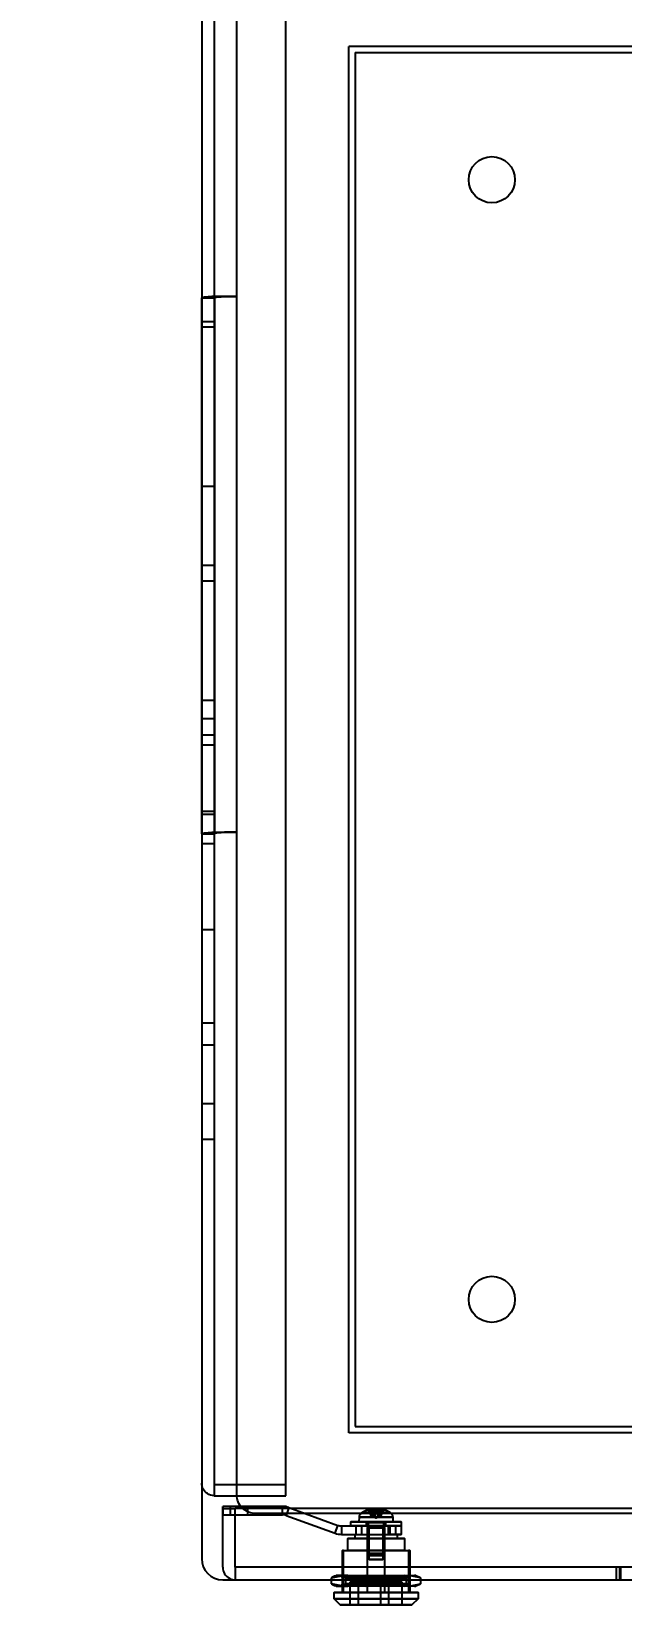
# Model space of a CAD drawing. Header units: millimetres. Extents: x 10366 to 13995, y 24552 to 29685.
# Drawn here: x 11645.8 to 11786.1, y 26262 to 26638.5 of the extents above; entities that cross this region are included whole.
import ezdxf

# ---------------------------------------------------------------- set-up
doc = ezdxf.new("R2010")
doc.units = ezdxf.units.MM
doc.header["$LTSCALE"] = 3
doc.layers.add('DomyÅ›lny', color=7, linetype='Continuous')
doc.styles.get("Standard").update_dxf_attribs({"font": 'arial.ttf'})
doc.dimstyles.new('MATEUSZ', dxfattribs={"dimtxt": 35, "dimasz": 16, "dimexe": 0.18, "dimexo": 0.0625, "dimgap": 0.09, "dimtad": 0, "dimdec": 0, "dimdsep": 46, "dimtxsty": 'Standard', "dimblk": 'DOT', "dimcen": 0.09, "dimse1": 1, "dimse2": 1, "dimadec": 0, "dimazin": 0, "dimtfac": 1, "dimtdec": 0, "dimtofl": 0, "dimtmove": 0, "dimatfit": 3, "dimfxl": 1, "dimtolj": 1, "dimtzin": 0, "dimlwd": 9, "dimlwe": 9, "dimarcsym": 0})

# ---------------------------------------------------------------- blocks, each defined once
blk = doc.blocks.new('_Dot')
at = {"color": 0, "linetype": 'ByBlock', "lineweight": -2}
blk.add_line((-0.5, 0), (-1, 0), dxfattribs=at)
at = {"color": 0, "linetype": 'ByBlock', "const_width": 0.5}
blk.add_lwpolyline([(-0.25, 0, 1), (0.25, 0, 1)], format="xyb", close=True, dxfattribs=at)
blk = doc.blocks.new('*D16')
at = {"color": 0, "lineweight": 9, "transparency": 16777216}
for p, q in [((11560.75, 26654.02), (11560.75, 26509.42)), ((11560.75, 26286.02), (11560.75, 26430.62))]:
    blk.add_line(p, q, dxfattribs=at)
at = {"layer": 'Defpoints', "color": 0, "transparency": 16777216}
for p in [(11689.24, 26670.02), (11560.75, 26270.02), (11694.24, 26270.02)]:
    blk.add_point(p, dxfattribs=at)
at = {"color": 0, "lineweight": 9, "transparency": 16777216, "xscale": 16, "yscale": 16, "zscale": 16}
for p, rotation in [((11560.75, 26670.02), 90), ((11560.75, 26270.02), 270)]:
    blk.add_blockref('_Dot', p, dxfattribs=dict(at, rotation=rotation))
at = {"color": 0, "transparency": 16777216, "insert": (11560.75, 26470.02), "char_height": 35, "attachment_point": 5, "rotation": 90}
blk.add_mtext('\\A1;400', dxfattribs=at)

msp = doc.modelspace()

# ---------------------------------------------------------------- linework, layer by layer
at = {"layer": 'DomyÅ›lny'}
for p, q in [((11686.24, 26667.02), (11686.24, 26293.02)), ((11686.24, 26665.02), (11686.24, 26275.02)), ((11689.24, 26667.02), (11689.24, 26290.02)), ((11694.57, 26575.58), (11694.57, 26660.69)), ((11706.24, 26290.02), (11706.24, 26650.02)), ((11721.24, 26305.02), (11721.24, 26635.02)), ((12051.24, 26635.02), (11721.24, 26635.02)), ((11722.74, 26633.52), (12049.74, 26633.52)), ((11722.74, 26633.52), (11722.74, 26306.52)), ((11686.26, 26575.16), (11689.36, 26575.16)), ((11686.26, 26447.6), (11686.26, 26575.16)), ((11689.36, 26447.6), (11689.36, 26575.16)), ((11694.57, 26448.02), (11694.57, 26575.58)), ((11694.57, 26575.43), (11694.57, 26575.58)), ((11686.24, 26569.51), (11689.24, 26569.51)), ((11686.24, 26568.22), (11689.24, 26568.22)), ((11686.24, 26530.32), (11689.24, 26530.32)), ((11689.24, 26511.43), (11686.24, 26511.43)), ((11686.24, 26507.79), (11689.24, 26507.79)), ((11686.26, 26479.4), (11689.36, 26479.4)), ((11689.24, 26474.95), (11686.24, 26474.95)), ((11686.24, 26471.18), (11689.24, 26471.18)), ((11689.24, 26468.67), (11686.24, 26468.67)), ((11686.24, 26452.99), (11689.24, 26452.99)), ((11689.24, 26452.14), (11686.24, 26452.14)), ((11686.26, 26447.6), (11689.36, 26447.6)), ((11694.57, 26290.25), (11694.57, 26448.02)), ((11686.24, 26445.25), (11689.24, 26445.25)), ((11689.24, 26424.7), (11686.24, 26424.7)), ((11689.24, 26402.47), (11686.24, 26402.47)), ((11686.24, 26397.37), (11689.24, 26397.37)), ((11689.24, 26383.28), (11686.24, 26383.28)), ((11689.24, 26374.81), (11686.24, 26374.81)), ((11722.74, 26306.52), (12049.74, 26306.52)), ((12051.24, 26305.02), (11721.24, 26305.02)), ((11689.24, 26292.66), (11706.24, 26292.66)), ((11689.24, 26290.02), (11706.24, 26290.02)), ((11691.24, 26285.49), (11691.24, 26287.49)), ((11691.24, 26287.49), (11691.24, 26285.49)), ((11693, 26287.49), (11693, 26285.49)), ((11705.45, 26287.49), (11697.24, 26287.49)), ((11697.24, 26285.49), (11697.24, 26287.49)), ((11705.45, 26285.49), (11705.45, 26287.49)), ((11691.24, 26273.02), (11691.24, 26287.02)), ((11691.24, 26287.02), (11694.24, 26287.02)), ((11694.24, 26273.02), (11694.24, 26287.02)), ((12078.24, 26287.02), (11694.24, 26287.02)), ((11697.24, 26285.49), (11705.45, 26285.49)), ((12073.29, 26285.76), (11699.22, 26285.76)), ((11706.99, 26287.22), (11706.3, 26285.34)), ((11706.3, 26285.34), (11717.97, 26281.09)), ((11706.99, 26287.22), (11718.66, 26282.97)), ((11721.72, 26282.82), (11721.72, 26283.82)), ((11723.72, 26283.82), (11723.75, 26284.94)), ((11725.47, 26282.82), (11725.47, 26283.82)), ((11725.9, 26282.85), (11725.9, 26283.62)), ((11726.59, 26285.25), (11726.08, 26286.47)), ((11726.61, 26286.47), (11726.95, 26285.25)), ((11726.97, 26286.88), (11727.09, 26284.9)), ((11726.97, 26286.88), (11727.09, 26284.9)), ((11727.06, 26286.89), (11727.24, 26284.77)), ((11727.51, 26286.88), (11727.39, 26284.9)), ((11727.92, 26286.88), (11728.04, 26284.9)), ((11728.19, 26284.77), (11728.37, 26286.89)), ((11728.46, 26286.88), (11728.34, 26284.9)), ((11728.46, 26286.88), (11728.34, 26284.9)), ((11728.49, 26285.25), (11728.82, 26286.47)), ((11729.11, 26286.47), (11728.68, 26285.25)), ((11729.35, 26286.47), (11728.84, 26285.25)), ((11729.53, 26283.62), (11729.53, 26282.85)), ((11729.97, 26283.82), (11729.97, 26282.82)), ((11731.68, 26284.94), (11731.72, 26283.82)), ((11733.72, 26283.82), (11733.72, 26282.82)), ((11717.97, 26281.09), (11718.66, 26282.97)), ((11719.51, 26282.82), (11719.51, 26280.82)), ((11719.51, 26282.82), (11730.72, 26282.82)), ((11719.51, 26280.82), (11730.72, 26280.82)), ((11720.97, 26277.02), (11720.97, 26279.82)), ((11722.72, 26279.82), (11722.72, 26280.82)), ((11723.02, 26280.82), (11723.02, 26282.82)), ((11723.02, 26280.82), (11723.02, 26282.82)), ((11724.37, 26280.82), (11724.37, 26282.82)), ((11724.37, 26280.82), (11724.37, 26282.82)), ((11725.72, 26282.42), (11725.9, 26282.85)), ((11725.72, 26276.25), (11725.72, 26282.42)), ((11726.02, 26280.82), (11726.02, 26282.82)), ((11726.02, 26280.82), (11726.02, 26282.82)), ((11726.09, 26274.82), (11726.09, 26282.82)), ((11729.34, 26282.82), (11729.34, 26274.82)), ((11729.42, 26280.82), (11729.42, 26282.82)), ((11729.42, 26280.82), (11729.42, 26282.82)), ((11729.53, 26282.85), (11729.72, 26282.42)), ((11729.72, 26282.42), (11729.72, 26276.25)), ((11730.72, 26280.82), (11730.72, 26282.82)), ((11731.06, 26280.82), (11731.06, 26282.82)), ((11731.06, 26280.82), (11731.06, 26282.82)), ((11732.42, 26280.82), (11732.42, 26282.82)), ((11732.42, 26280.82), (11732.42, 26282.82)), ((11732.72, 26280.82), (11732.72, 26279.82)), ((11733.72, 26282.82), (11733.72, 26280.82)), ((11734.47, 26279.82), (11734.47, 26277.02)), ((11719.72, 26268.86), (11719.72, 26277.02)), ((11720, 26277.02), (11725.6, 26277.02)), ((11720, 26269.02), (11720, 26277.02)), ((11725.6, 26277.02), (11725.6, 26268.53)), ((11726.14, 26275.82), (11725.72, 26276.25)), ((11729.72, 26276.25), (11729.29, 26275.82)), ((11729.83, 26277.02), (11735.43, 26277.02)), ((11729.83, 26268.9), (11729.83, 26277.02)), ((11735.43, 26277.02), (11735.43, 26268.56)), ((11735.72, 26277.02), (11735.72, 26268.58)), ((12078.24, 26273.02), (11694.24, 26273.02)), ((11784.81, 26273.02), (11784.81, 26270.02)), ((11785.62, 26273.02), (11785.62, 26270.02)), ((11785.89, 26273.02), (11785.89, 26270.02)), ((11691.24, 26270.02), (12081.24, 26270.02)), ((11717.12, 26269.02), (11717.12, 26270.52)), ((11717.88, 26270.91), (11718.22, 26271.02)), ((11718.22, 26268.52), (11717.88, 26268.64)), ((11719.72, 26267.02), (11719.72, 26268.86)), ((11719.96, 26269.02), (11719.96, 26270.52)), ((11720, 26267.02), (11720, 26269.02)), ((11720.53, 26269.02), (11720.53, 26270.52)), ((11721.57, 26264.02), (11721.57, 26269.42)), ((11723.53, 26264.02), (11723.53, 26269.42)), ((11724.88, 26269.02), (11724.88, 26270.52)), ((11725.6, 26268.53), (11725.6, 26267.02)), ((11728.84, 26264.02), (11728.84, 26269.42)), ((11729.83, 26267.02), (11729.83, 26268.9)), ((11730.55, 26269.02), (11730.55, 26270.52)), ((11730.78, 26264.02), (11730.78, 26269.42)), ((11733.87, 26269.42), (11733.87, 26264.02)), ((11735.4, 26271.02), (11734.9, 26270.52)), ((11734.9, 26270.52), (11734.9, 26269.02)), ((11734.9, 26269.02), (11735.4, 26268.52)), ((11735.43, 26268.56), (11735.43, 26267.02)), ((11735.72, 26268.58), (11735.72, 26267.02)), ((11737.22, 26271.02), (11737.55, 26270.91)), ((11737.55, 26268.64), (11737.22, 26268.52)), ((11738.31, 26270.52), (11738.31, 26269.02)), ((11717.72, 26265.52), (11717.72, 26267.02)), ((11719.22, 26264.02), (11717.72, 26265.52)), ((11737.72, 26265.52), (11736.22, 26264.02)), ((11737.72, 26267.02), (11737.72, 26265.52))]:
    msp.add_line(p, q, dxfattribs=at)
for points in [[(11694.57, 26575.58, 0), (11688.65, 26575.46, 0), (11686.87, 26575.32, 0), (11686.41, 26575.24, 0), (11686.34, 26575.22, 0), (11686.29, 26575.2, 0), (11686.28, 26575.19, 0), (11686.27, 26575.19, 0), (11686.27, 26575.18, 0), (11686.26, 26575.18, 0), (11686.26, 26575.18, 0), (11686.26, 26575.17, 0), (11686.26, 26575.17, 0), (11686.26, 26575.17, 0), (11686.26, 26575.17, 0), (11686.26, 26575.16, 0)], [(11694.57, 26575.43, 0), (11690.85, 26575.35, 0), (11689.74, 26575.26, 0), (11689.46, 26575.21, 0), (11689.42, 26575.2, 0), (11689.39, 26575.19, 0), (11689.38, 26575.18, 0), (11689.37, 26575.18, 0), (11689.37, 26575.18, 0), (11689.37, 26575.17, 0), (11689.37, 26575.17, 0), (11689.37, 26575.17, 0), (11689.37, 26575.17, 0), (11689.36, 26575.17, 0), (11689.36, 26575.16, 0), (11689.36, 26575.16, 0)], [(11694.57, 26448.02, 0), (11688.65, 26447.89, 0), (11686.87, 26447.76, 0), (11686.41, 26447.68, 0), (11686.34, 26447.66, 0), (11686.29, 26447.64, 0), (11686.28, 26447.63, 0), (11686.27, 26447.62, 0), (11686.27, 26447.62, 0), (11686.26, 26447.61, 0), (11686.26, 26447.61, 0), (11686.26, 26447.61, 0), (11686.26, 26447.61, 0), (11686.26, 26447.6, 0), (11686.26, 26447.6, 0), (11686.26, 26447.6, 0)], [(11694.57, 26447.86, 0), (11690.85, 26447.78, 0), (11689.74, 26447.7, 0), (11689.46, 26447.65, 0), (11689.42, 26447.64, 0), (11689.39, 26447.62, 0), (11689.38, 26447.62, 0), (11689.37, 26447.61, 0), (11689.37, 26447.61, 0), (11689.37, 26447.61, 0), (11689.37, 26447.61, 0), (11689.37, 26447.6, 0), (11689.37, 26447.6, 0), (11689.36, 26447.6, 0), (11689.36, 26447.6, 0), (11689.36, 26447.6, 0)], [(11686.63, 26291.55, 0), (11686.46, 26291.91, 0), (11686.34, 26292.28, 0), (11686.27, 26292.64, 0), (11686.24, 26293.02, 0)], [(11689.24, 26290.02, 0), (11688.78, 26290.06, 0), (11688.33, 26290.17, 0), (11687.94, 26290.32, 0), (11687.59, 26290.52, 0), (11687.28, 26290.75, 0), (11687.03, 26291, 0), (11686.81, 26291.27, 0), (11686.63, 26291.55, 0)], [(11693, 26287.49, 0), (11691.24, 26287.49, 0)], [(11697.24, 26287.49, 0), (11693, 26287.49, 0)], [(11699.22, 26285.76, 0), (11698.75, 26285.79, 0), (11698.28, 26285.86, 0), (11697.83, 26285.97, 0), (11697.39, 26286.12, 0), (11696.98, 26286.32, 0), (11696.59, 26286.55, 0), (11696.22, 26286.82, 0), (11695.89, 26287.12, 0), (11695.59, 26287.45, 0), (11695.32, 26287.8, 0), (11695.1, 26288.17, 0), (11694.91, 26288.56, 0), (11694.76, 26288.97, 0), (11694.66, 26289.38, 0), (11694.59, 26289.82, 0), (11694.57, 26290.25, 0)], [(11691.24, 26285.49, 0), (11691.24, 26285.49, 0), (11691.24, 26285.49, 0), (11691.24, 26285.49, 0), (11691.24, 26285.49, 0), (11691.24, 26285.49, 0), (11691.24, 26285.49, 0), (11691.24, 26285.49, 0), (11691.24, 26285.49, 0), (11691.24, 26285.49, 0), (11691.24, 26285.49, 0), (11691.24, 26285.49, 0), (11691.24, 26285.49, 0), (11691.25, 26285.49, 0), (11691.25, 26285.49, 0), (11691.29, 26285.49, 0), (11691.42, 26285.49, 0), (11691.98, 26285.49, 0), (11693, 26285.49, 0)], [(11693, 26285.49, 0), (11697.24, 26285.49, 0)], [(11723.53, 26283.82, 0), (11721.72, 26283.82, 0), (11721.72, 26283.82, 0), (11721.72, 26283.82, 0), (11721.72, 26283.82, 0), (11721.72, 26283.82, 0), (11721.72, 26283.82, 0), (11721.72, 26283.82, 0), (11721.72, 26283.82, 0), (11721.72, 26283.82, 0), (11721.72, 26283.82, 0), (11721.72, 26283.82, 0), (11721.72, 26283.82, 0), (11721.72, 26283.82, 0), (11721.72, 26283.82, 0), (11721.72, 26283.82, 0), (11721.72, 26283.82, 0), (11721.72, 26283.82, 0), (11721.76, 26283.82, 0), (11721.91, 26283.82, 0), (11723.35, 26283.82, 0), (11731.9, 26283.82, 0)], [(11731.9, 26283.82, 0), (11733.71, 26283.82, 0), (11733.72, 26283.82, 0), (11733.72, 26283.82, 0), (11733.72, 26283.82, 0), (11733.72, 26283.82, 0), (11733.72, 26283.82, 0), (11733.72, 26283.82, 0), (11733.72, 26283.82, 0), (11733.72, 26283.82, 0), (11733.72, 26283.82, 0), (11733.72, 26283.82, 0), (11733.72, 26283.82, 0), (11733.72, 26283.82, 0), (11733.72, 26283.82, 0), (11733.72, 26283.82, 0), (11733.71, 26283.82, 0), (11733.71, 26283.82, 0), (11733.67, 26283.82, 0), (11733.52, 26283.82, 0), (11732.08, 26283.82, 0), (11723.53, 26283.82, 0)], [(11723.75, 26284.94, 0), (11723.77, 26285.1, 0), (11723.81, 26285.26, 0), (11723.87, 26285.42, 0), (11723.94, 26285.56, 0), (11724.03, 26285.69, 0), (11724.14, 26285.81, 0), (11724.26, 26285.92, 0), (11724.39, 26286.01, 0)], [(11726.97, 26286.88, 0), (11726.44, 26286.76, 0), (11725.93, 26286.55, 0)], [(11725.93, 26286.55, 0), (11726.47, 26286.55, 0)], [(11725.97, 26286.56, 0), (11726.51, 26286.56, 0)], [(11726.61, 26286.47, 0), (11726.08, 26286.47, 0)], [(11726.47, 26286.55, 0), (11726.99, 26286.76, 0), (11727.51, 26286.88, 0)], [(11726.47, 26286.55, 0), (11726.48, 26286.55, 0), (11726.49, 26286.56, 0), (11726.5, 26286.56, 0), (11726.51, 26286.56, 0), (11726.52, 26286.56, 0), (11726.53, 26286.55, 0), (11726.54, 26286.55, 0), (11726.55, 26286.55, 0), (11726.56, 26286.54, 0), (11726.57, 26286.53, 0), (11726.58, 26286.52, 0), (11726.59, 26286.51, 0), (11726.59, 26286.5, 0), (11726.6, 26286.49, 0), (11726.61, 26286.47, 0)], [(11726.95, 26285.25, 0), (11726.59, 26285.25, 0)], [(11727.39, 26284.9, 0), (11727.46, 26284.85, 0), (11727.53, 26284.81, 0), (11727.57, 26284.8, 0), (11727.62, 26284.79, 0), (11727.67, 26284.78, 0), (11727.72, 26284.77, 0), (11727.76, 26284.78, 0), (11727.81, 26284.79, 0), (11727.86, 26284.8, 0), (11727.94, 26284.83, 0), (11727.99, 26284.86, 0), (11728.04, 26284.9, 0)], [(11728.04, 26284.9, 0), (11727.98, 26284.85, 0), (11727.9, 26284.81, 0), (11727.86, 26284.8, 0), (11727.81, 26284.79, 0), (11727.76, 26284.78, 0), (11727.72, 26284.77, 0), (11727.67, 26284.78, 0), (11727.62, 26284.79, 0), (11727.57, 26284.8, 0), (11727.49, 26284.83, 0), (11727.44, 26284.86, 0), (11727.39, 26284.9, 0)], [(11727.92, 26286.88, 0), (11728.44, 26286.76, 0), (11728.96, 26286.55, 0)], [(11729.5, 26286.55, 0), (11728.99, 26286.76, 0), (11728.46, 26286.88, 0)], [(11728.84, 26285.25, 0), (11728.68, 26285.25, 0)], [(11729.11, 26286.47, 0), (11728.82, 26286.47, 0)], [(11729.46, 26286.56, 0), (11728.92, 26286.56, 0)], [(11728.92, 26286.56, 0), (11729.46, 26286.56, 0)], [(11728.96, 26286.55, 0), (11729.5, 26286.55, 0)], [(11731.04, 26286.01, 0), (11731.17, 26285.92, 0), (11731.29, 26285.81, 0), (11731.4, 26285.69, 0), (11731.49, 26285.56, 0), (11731.57, 26285.42, 0), (11731.62, 26285.26, 0), (11731.66, 26285.1, 0), (11731.68, 26284.94, 0)], [(11731.9, 26282.82, 0), (11723.42, 26282.82, 0), (11722.18, 26282.82, 0), (11721.83, 26282.82, 0), (11721.74, 26282.82, 0), (11721.72, 26282.82, 0), (11721.72, 26282.82, 0), (11721.72, 26282.82, 0), (11721.72, 26282.82, 0), (11721.72, 26282.82, 0), (11721.72, 26282.82, 0), (11721.72, 26282.82, 0), (11721.72, 26282.82, 0), (11721.72, 26282.82, 0), (11721.72, 26282.82, 0), (11721.72, 26282.82, 0), (11721.72, 26282.82, 0), (11721.72, 26282.82, 0), (11721.72, 26282.82, 0), (11721.72, 26282.82, 0), (11721.72, 26282.82, 0), (11721.72, 26282.82, 0), (11721.72, 26282.82, 0), (11721.76, 26282.82, 0), (11721.91, 26282.82, 0), (11723.53, 26282.82, 0)], [(11723.53, 26282.82, 0), (11732.02, 26282.82, 0), (11733.25, 26282.82, 0), (11733.6, 26282.82, 0), (11733.69, 26282.82, 0), (11733.71, 26282.82, 0), (11733.71, 26282.82, 0), (11733.72, 26282.82, 0), (11733.72, 26282.82, 0), (11733.72, 26282.82, 0), (11733.72, 26282.82, 0), (11733.72, 26282.82, 0), (11733.72, 26282.82, 0), (11733.72, 26282.82, 0), (11733.72, 26282.82, 0), (11733.72, 26282.82, 0), (11733.72, 26282.82, 0), (11733.72, 26282.82, 0), (11733.72, 26282.82, 0), (11733.72, 26282.82, 0), (11733.72, 26282.82, 0), (11733.71, 26282.82, 0), (11733.71, 26282.82, 0), (11733.67, 26282.82, 0), (11733.52, 26282.82, 0), (11731.9, 26282.82, 0)], [(11729.83, 26277.02, 0), (11725.6, 26277.02, 0)], [(11729.13, 26276.25, 0), (11726.3, 26276.25, 0), (11725.72, 26276.25, 0), (11726.3, 26276.25, 0)], [(11726.3, 26276.25, 0), (11729.13, 26276.25, 0), (11729.72, 26276.25, 0), (11729.13, 26276.25, 0)], [(11694.24, 26273.02, 0), (11694.24, 26270.02, 0)], [(11726.6, 26275.82, 0), (11726.14, 26275.82, 0), (11726.6, 26275.82, 0), (11728.83, 26275.82, 0)], [(11728.83, 26275.82, 0), (11729.29, 26275.82, 0), (11728.83, 26275.82, 0), (11726.6, 26275.82, 0)], [(11718.54, 26271.02, 0), (11718.37, 26271.02, 0), (11718.2, 26270.99, 0), (11717.86, 26270.9, 0), (11717.5, 26270.75, 0), (11717.12, 26270.52, 0)], [(11717.12, 26270.52, 0), (11719.13, 26270.9, 0), (11721, 26271.02, 0)], [(11717.12, 26269.02, 0), (11717.5, 26268.8, 0), (11717.86, 26268.65, 0), (11718.2, 26268.55, 0), (11718.37, 26268.53, 0), (11718.54, 26268.52, 0)], [(11721, 26268.52, 0), (11719.13, 26268.65, 0), (11717.12, 26269.02, 0)], [(11721, 26271.02, 0), (11718.54, 26271.02, 0), (11718.29, 26271.02, 0), (11718.23, 26271.02, 0), (11718.22, 26271.02, 0), (11718.22, 26271.02, 0), (11718.22, 26271.02, 0), (11718.22, 26271.02, 0), (11718.22, 26271.02, 0), (11718.22, 26271.02, 0), (11718.22, 26271.02, 0), (11718.22, 26271.02, 0), (11718.22, 26271.02, 0), (11718.22, 26271.02, 0), (11718.22, 26271.02, 0), (11718.22, 26271.02, 0), (11718.22, 26271.02, 0), (11718.22, 26271.02, 0), (11718.22, 26271.02, 0), (11718.22, 26271.02, 0), (11718.22, 26271.02, 0), (11718.22, 26271.02, 0), (11718.22, 26271.02, 0), (11718.25, 26271.02, 0), (11718.35, 26271.02, 0), (11718.54, 26271.02, 0)], [(11718.54, 26268.52, 0), (11718.22, 26268.52, 0), (11718.22, 26268.52, 0), (11718.22, 26268.52, 0), (11718.22, 26268.52, 0), (11718.22, 26268.52, 0), (11718.22, 26268.52, 0), (11718.22, 26268.52, 0), (11718.22, 26268.52, 0), (11718.22, 26268.52, 0), (11718.22, 26268.52, 0), (11718.22, 26268.52, 0), (11718.22, 26268.52, 0), (11718.22, 26268.52, 0), (11718.22, 26268.52, 0), (11718.22, 26268.52, 0), (11718.22, 26268.52, 0), (11718.22, 26268.52, 0), (11718.22, 26268.52, 0), (11718.22, 26268.52, 0), (11718.22, 26268.52, 0), (11718.25, 26268.52, 0), (11718.36, 26268.52, 0), (11718.79, 26268.52, 0), (11721, 26268.52, 0)], [(11719.96, 26270.52, 0), (11719.58, 26270.75, 0), (11719.22, 26270.9, 0), (11718.88, 26270.99, 0), (11718.71, 26271.02, 0), (11718.54, 26271.02, 0)], [(11718.54, 26271.02, 0), (11719.47, 26271.02, 0), (11725.26, 26271.02, 0)], [(11718.54, 26268.52, 0), (11718.71, 26268.53, 0), (11718.88, 26268.55, 0), (11719.22, 26268.65, 0), (11719.58, 26268.8, 0), (11719.96, 26269.02, 0)], [(11725.26, 26268.52, 0), (11718.54, 26268.52, 0)], [(11725.26, 26271.02, 0), (11719.96, 26270.52, 0)], [(11719.96, 26269.02, 0), (11725.26, 26268.52, 0)], [(11722.63, 26270.52, 0), (11720.53, 26270.52, 0), (11722.63, 26270.52, 0), (11732.8, 26270.52, 0)], [(11732.8, 26269.02, 0), (11722.63, 26269.02, 0), (11720.53, 26269.02, 0), (11722.63, 26269.02, 0)], [(11721, 26271.02, 0), (11722.87, 26270.9, 0), (11724.88, 26270.52, 0)], [(11724.88, 26269.02, 0), (11722.87, 26268.65, 0), (11721, 26268.52, 0)], [(11732.06, 26269.42, 0), (11723.37, 26269.42, 0), (11721.57, 26269.42, 0), (11723.37, 26269.42, 0)], [(11732.8, 26270.52, 0), (11734.9, 26270.52, 0), (11732.8, 26270.52, 0), (11722.63, 26270.52, 0)], [(11722.63, 26269.02, 0), (11732.8, 26269.02, 0), (11734.9, 26269.02, 0), (11732.8, 26269.02, 0)], [(11723.37, 26269.42, 0), (11732.06, 26269.42, 0), (11733.87, 26269.42, 0), (11732.06, 26269.42, 0)], [(11724.88, 26270.52, 0), (11730.17, 26271.02, 0)], [(11730.17, 26268.52, 0), (11724.88, 26269.02, 0)], [(11725.26, 26271.02, 0), (11734.43, 26271.02, 0)], [(11730.55, 26270.52, 0), (11725.26, 26271.02, 0)], [(11725.26, 26268.52, 0), (11730.55, 26269.02, 0)], [(11734.43, 26268.52, 0), (11725.26, 26268.52, 0)], [(11730.17, 26271.02, 0), (11735.47, 26270.52, 0)], [(11735.47, 26269.02, 0), (11730.17, 26268.52, 0)], [(11734.43, 26271.02, 0), (11732.56, 26270.9, 0), (11730.55, 26270.52, 0)], [(11730.55, 26269.02, 0), (11732.56, 26268.65, 0), (11734.43, 26268.52, 0)], [(11734.43, 26271.02, 0), (11736.89, 26271.02, 0), (11737.14, 26271.02, 0), (11737.2, 26271.02, 0), (11737.21, 26271.02, 0), (11737.21, 26271.02, 0), (11737.22, 26271.02, 0), (11737.22, 26271.02, 0), (11737.22, 26271.02, 0), (11737.22, 26271.02, 0), (11737.22, 26271.02, 0), (11737.22, 26271.02, 0), (11737.22, 26271.02, 0), (11737.22, 26271.02, 0), (11737.22, 26271.02, 0), (11737.22, 26271.02, 0), (11737.22, 26271.02, 0), (11737.22, 26271.02, 0), (11737.22, 26271.02, 0), (11737.22, 26271.02, 0), (11737.21, 26271.02, 0), (11737.21, 26271.02, 0), (11737.21, 26271.02, 0), (11737.18, 26271.02, 0), (11737.08, 26271.02, 0), (11736.89, 26271.02, 0)], [(11738.31, 26270.52, 0), (11736.3, 26270.9, 0), (11734.43, 26271.02, 0)], [(11734.43, 26268.52, 0), (11736.3, 26268.65, 0), (11738.31, 26269.02, 0)], [(11736.89, 26268.52, 0), (11737.22, 26268.52, 0), (11737.22, 26268.52, 0), (11737.22, 26268.52, 0), (11737.22, 26268.52, 0), (11737.22, 26268.52, 0), (11737.22, 26268.52, 0), (11737.22, 26268.52, 0), (11737.22, 26268.52, 0), (11737.22, 26268.52, 0), (11737.22, 26268.52, 0), (11737.22, 26268.52, 0), (11737.22, 26268.52, 0), (11737.22, 26268.52, 0), (11737.22, 26268.52, 0), (11737.22, 26268.52, 0), (11737.22, 26268.52, 0), (11737.22, 26268.52, 0), (11737.21, 26268.52, 0), (11737.21, 26268.52, 0), (11737.21, 26268.52, 0), (11737.18, 26268.52, 0), (11737.07, 26268.52, 0), (11736.64, 26268.52, 0), (11734.43, 26268.52, 0)], [(11736.89, 26271.02, 0), (11737.06, 26271.02, 0), (11737.23, 26270.99, 0), (11737.58, 26270.9, 0), (11737.93, 26270.75, 0), (11738.31, 26270.52, 0)], [(11738.31, 26269.02, 0), (11737.93, 26268.8, 0), (11737.58, 26268.65, 0), (11737.23, 26268.55, 0), (11737.06, 26268.53, 0), (11736.89, 26268.52, 0)], [(11734.79, 26265.52, 0), (11717.72, 26265.52, 0)], [(11717.72, 26265.52, 0), (11717.72, 26265.52, 0), (11717.72, 26265.52, 0), (11717.72, 26265.52, 0), (11717.72, 26265.52, 0), (11717.72, 26265.52, 0), (11717.72, 26265.52, 0), (11717.72, 26265.52, 0), (11717.72, 26265.52, 0), (11717.72, 26265.52, 0), (11717.72, 26265.52, 0), (11717.77, 26265.52, 0), (11717.99, 26265.52, 0), (11720.36, 26265.52, 0), (11737.72, 26265.52, 0)], [(11737.72, 26265.52, 0), (11737.72, 26265.52, 0), (11737.72, 26265.52, 0), (11737.72, 26265.52, 0), (11737.72, 26265.52, 0), (11737.72, 26265.52, 0), (11737.72, 26265.52, 0), (11737.72, 26265.52, 0), (11737.72, 26265.52, 0), (11737.72, 26265.52, 0), (11737.71, 26265.52, 0), (11737.71, 26265.52, 0), (11737.71, 26265.52, 0), (11737.66, 26265.52, 0), (11737.44, 26265.52, 0), (11734.79, 26265.52, 0)]]:
    msp.add_polyline3d(points, dxfattribs=at)
for points in [[(11730.52, 26284.94, 0), (11723.75, 26284.94, 0)], [(11730.07, 26286.01, 0), (11724.39, 26286.01, 0)], [(11729, 26283.62, 0), (11725.9, 26283.62, 0)], [(11729, 26283.62, 0), (11729.53, 26283.62, 0)], [(11730.07, 26286.01, 0), (11731.04, 26286.01, 0)], [(11730.52, 26284.94, 0), (11731.68, 26284.94, 0)], [(11732.49, 26279.82, 0), (11722.94, 26279.82, 0), (11720.97, 26279.82, 0), (11722.94, 26279.82, 0), (11732.49, 26279.82, 0), (11734.47, 26279.82, 0)], [(11729.13, 26282.42, 0), (11726.3, 26282.42, 0), (11725.72, 26282.42, 0), (11726.3, 26282.42, 0), (11729.13, 26282.42, 0), (11729.72, 26282.42, 0)], [(11729, 26282.85, 0), (11726.44, 26282.85, 0), (11725.9, 26282.85, 0), (11726.44, 26282.85, 0), (11729, 26282.85, 0), (11729.53, 26282.85, 0)], [(11726.57, 26282.82, 0), (11728.86, 26282.82, 0), (11729.34, 26282.82, 0), (11728.86, 26282.82, 0), (11726.57, 26282.82, 0), (11726.09, 26282.82, 0)], [(11730.72, 26282.82, 0), (11733.72, 26282.82, 0)], [(11730.72, 26280.82, 0), (11733.72, 26280.82, 0)], [(11720, 26277.02, 0), (11719.72, 26277.02, 0)], [(11732.49, 26277.02, 0), (11722.94, 26277.02, 0), (11720.97, 26277.02, 0), (11722.94, 26277.02, 0), (11732.49, 26277.02, 0), (11734.47, 26277.02, 0)], [(11735.43, 26277.02, 0), (11735.72, 26277.02, 0)], [(11726.57, 26274.82, 0), (11726.09, 26274.82, 0), (11726.57, 26274.82, 0), (11728.86, 26274.82, 0), (11729.34, 26274.82, 0), (11728.86, 26274.82, 0)], [(11734.79, 26267.02, 0), (11720.64, 26267.02, 0), (11717.72, 26267.02, 0), (11720.64, 26267.02, 0), (11734.79, 26267.02, 0), (11737.72, 26267.02, 0)], [(11733.73, 26264.02, 0), (11721.7, 26264.02, 0), (11719.22, 26264.02, 0), (11721.7, 26264.02, 0), (11733.73, 26264.02, 0), (11736.22, 26264.02, 0)]]:
    msp.add_polyline3d(points, close=True, dxfattribs=at)
for centre in [(11755.26, 26603.28), (11755.26, 26336.77)]:
    msp.add_circle(centre, 5.5, dxfattribs=at)
for centre, radius, start, end in [((11705.45, 26283), 4.49, 70, 90), ((11705.45, 26283), 2.49, 70, 90), ((11727.72, 26280.42), 6.5, 95.802, 120.7913), ((11727.72, 26280.42), 6.5, 59.2087, 84.198), ((11719.51, 26285.31), 4.49, 250, 270), ((11719.51, 26285.31), 2.49, 250, 270), ((11691.24, 26275.02), 5, 180, 270), ((11691.24, 26275.02), 5, 180, 270), ((11694.24, 26273.02), 3, 180, 244.2431), ((11694.24, 26273.02), 3, 244.2431, 270)]:
    msp.add_arc(centre, radius, start, end, dxfattribs=at)

# ---------------------------------------------------------------- dimensions: what is measured, and where the dimension line sits
dim = msp.add_linear_dim(base=(11560.75, 26270.02), p1=(11689.24, 26670.02), p2=(11694.24, 26270.02), angle=90, dimstyle='MATEUSZ')
dim.commit()
dim.dimension.update_dxf_attribs({"geometry": '*D16', "text_midpoint": (11560.75, 26470.02)})

doc.saveas('drawing.dxf')
